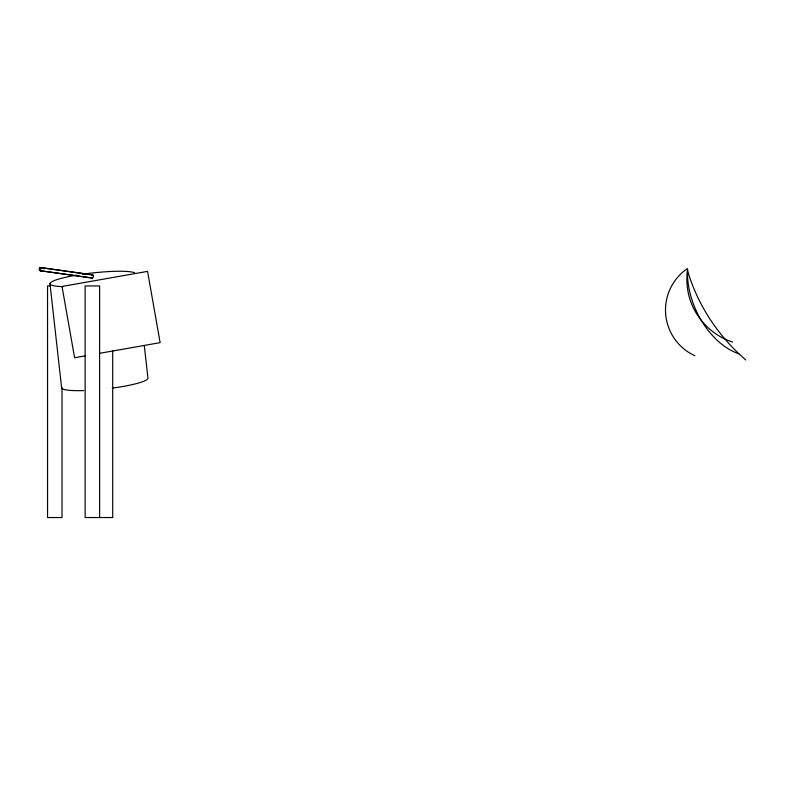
<?xml version="1.0" encoding="UTF-8"?>
<svg xmlns="http://www.w3.org/2000/svg" width="785" height="785" viewBox="0 0 785 785"><rect width="100%" height="100%" fill="white"/><g stroke="black" fill="none" stroke-linecap="round" stroke-linejoin="round"><path stroke-width="1.18" d="M84.859 355.919L74.595 357.724L62.025 286.456L147.56 271.375L160.13 342.643L99.41 353.348M49.671 285.936L47.551 285.936L47.551 517.541L62.025 517.541L62.025 387.643M40.918 267.665L92.208 274.799M40.378 270.776L91.668 277.9M40.133 267.459A1.58 0.618 -81.9 0 1 40.29 269.912A1.58 0.618 -81.9 0 1 39.25 269.677A1.58 0.618 -81.9 0 1 40.133 267.459L92.934 274.995M39.652 270.58L92.453 278.106M687.189 269.422A206.308 191.236 1 0 0 738.881 353.75L745.75 359.991M144.283 345.459L147.943 378.115A43.43 6.045 -6.4 0 1 112.216 388.124M49.975 283.807L61.632 387.79A43.43 6.045 -6.4 0 0 83.799 390.577M112.716 350.885L112.716 517.541L85.133 517.541L85.133 285.936L99.607 285.936L99.607 517.541M732.64 342.064A64.674 62.977 46.9 0 1 687.67 269.549M738.881 353.75A65.292 41.674 64.5 0 1 687.552 269.912M694.813 355.713A50.289 50.25 0 0 1 687.326 268.617M92.601 275.133A1.58 0.618 -81.9 0 1 93.327 275.771A1.58 0.618 -81.9 0 1 92.895 277.831A1.58 0.618 -81.9 0 1 92.1 277.556M91.649 275.103A1.58 0.706 -82.1 0 1 92.512 275.113M92.237 277.596A1.58 0.706 -82.1 0 1 91.364 277.586M40.359 267.979A1.58 0.706 -82.1 0 1 41.222 267.979M40.938 270.462A1.58 0.706 -82.1 0 1 40.074 270.462M63.085 286.633A43.43 6.045 -6.4 0 1 76.567 275.172M82.386 274.259A43.43 6.045 -6.4 0 1 134.637 272.729"/></g></svg>
